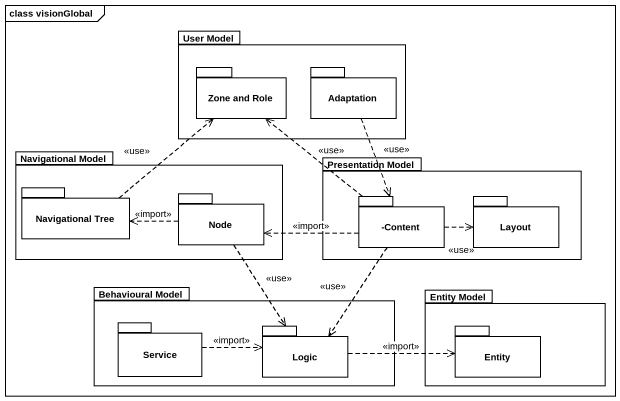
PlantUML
@startuml
mainframe class visionGlobal
package "User Model" as User_Model {
  package "Zone and Role" as Zone_and_Role {
  }
  package Adaptation {
  }
}
package "Navigational Model" as Navigational_Model {
  package "Navigational Tree" as Navigational_Tree {
  }
  package "Node" as Node_ {
  }
}
package "Presentation Model" as Presentation_Model {
  package "-Content" as Content {
  }
  package Layout {
  }
}
package "Behavioural Model" as Behavioural_Model {
  package Service {
  }
  package Logic {
  }
}
package "Entity Model" as Entity_Model {
  package "Entity" as Entity_ {
  }
}
Adaptation ..> Content : <<use>>
Navigational_Tree .up.> Zone_and_Role : <<use>>
Node_ .left.> Navigational_Tree : <<import>>
Node_ ..> Logic : <<use>>
Content .up.> Zone_and_Role : <<use>>
Content .left.> Node_ : <<import>>
Content .right.> Layout : <<use>>
Content ..> Logic : <<use>>
Service .right.> Logic : <<import>>
Logic .right.> Entity_ : <<import>>
@enduml
